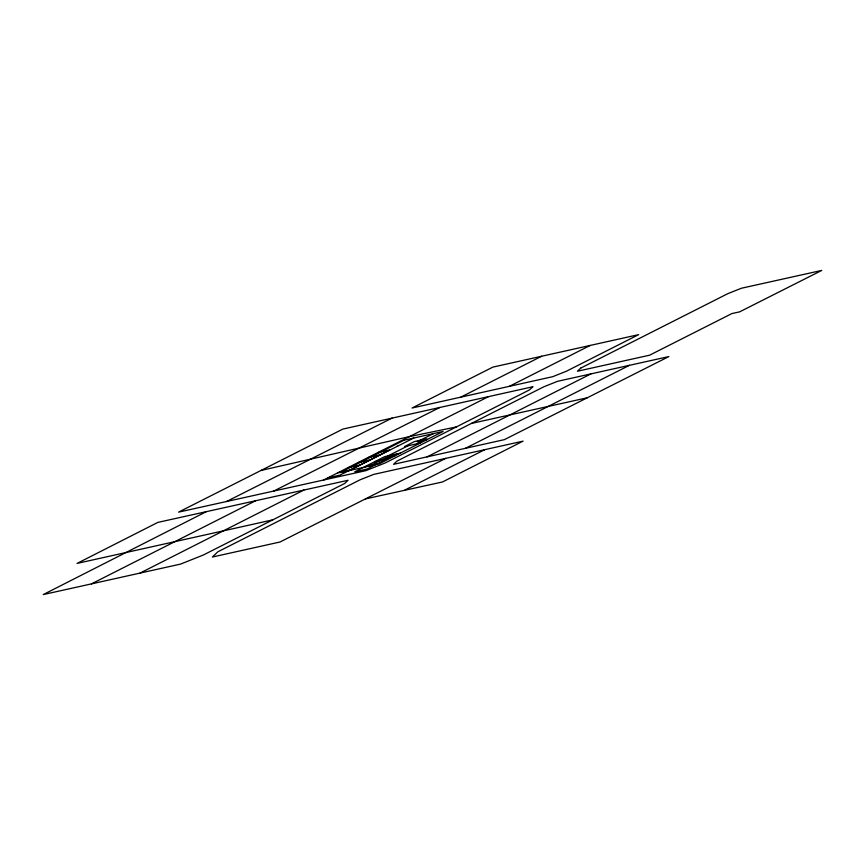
<?xml version="1.0" encoding="UTF-8"?>
<svg xmlns="http://www.w3.org/2000/svg" width="865" height="865" viewBox="0 0 865 865"><rect width="100%" height="100%" fill="white"/><g stroke="black" fill="none" stroke-linecap="round" stroke-linejoin="round"><path stroke-width="1.3" d="M206.292 511.68L43.25 594.579L180.547 564.099L203.253 555.049L344.757 483.416L348.054 480.28L157.819 522.406L77.039 563.429L272.821 519.843M91.474 583.875L255.608 500.759M460.796 397.143L552.703 376.686L566.359 371.247L638.673 334.636L492.845 367.117L412.043 408.021L460.796 397.143L541.631 356.25M303.875 490.066L140.011 573.106M323.467 480.053L488.53 396.624M509.409 386.32L590.19 345.438M349.125 470.603L413.751 438.036M387.974 455.92L407.869 445.843M369.377 466.051L385.466 457.899L395.229 455.714M433.387 433.625L417.298 441.777L427.05 439.582M396.905 453.92L367.074 469.035L354.801 471.793L384.644 456.677L400.246 453.163M416.8 443.832L426.748 438.793L414.476 441.55L404.528 446.589L420.131 443.085M427.115 456.861L590.914 373.896M465.381 448.34L629.439 365.322L668.883 356.564L504.414 439.636L393.553 464.321L396.786 461.218L543.901 386.752L557.557 381.314L629.439 365.322M226.5 501.527L392.104 418.098M273.697 491.082L439.798 407.48M445.745 458.364L280 542.009L212.368 557.028L217.829 551.816L359.948 479.87L373.637 474.42L523.087 441.139L442.502 481.967L365.387 498.921M404.874 490.033L484.865 449.638M397.046 446.318L397.662 446.189M377.529 452.654L389.801 449.897L340.075 475.101L327.803 477.858M367.582 457.693L379.854 454.936M357.645 462.743L369.917 459.985M365.214 462.451L365.83 462.31M347.698 467.781L359.97 465.024M374.696 461.715L386.969 458.958M337.75 472.82L350.022 470.063M364.749 466.754L377.021 463.997M471.457 423.428L587.259 397.792M260.927 470.484L408.994 436.706L456.331 426.942M532.786 386.774L529.521 389.888L385.12 462.991L365.863 470.657L178.558 512.134L342.843 429.083L532.786 386.774M580.739 368.101L577.431 371.236L649.615 355.191L731.866 313.573L739.618 311.865L821.75 270.421L741.413 288.24L727.789 293.668L580.739 368.101M403.987 440.22L339.988 472.658L379.14 463.867L443.139 431.43L403.987 440.22"/></g></svg>
